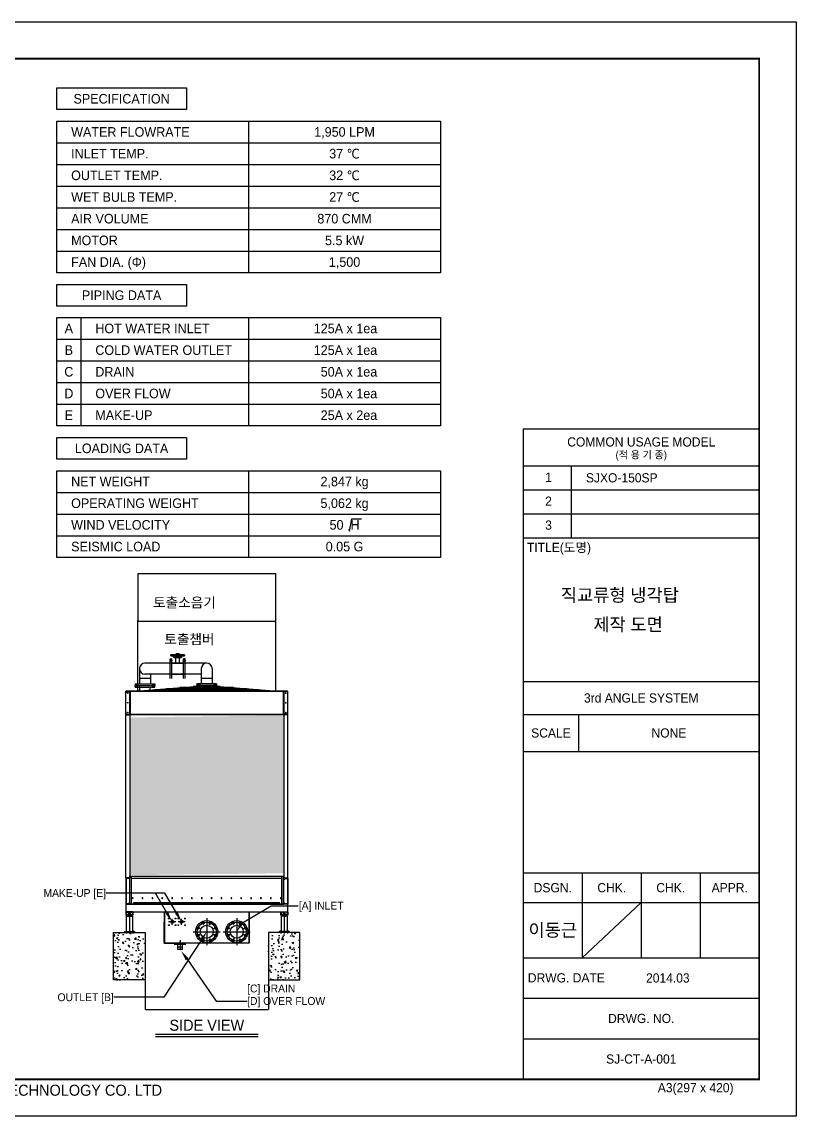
# Model space of a CAD drawing. Header units: millimetres. Extents: x 2760 to 22374, y 2628 to 16497.
# Drawn here: x 12567 to 22374, y 2628 to 16497 of the extents above; entities that cross this region are included whole.
import ezdxf
from ezdxf.enums import TextEntityAlignment as Align

# ---------------------------------------------------------------- set-up
doc = ezdxf.new("R2010")
doc.units = ezdxf.units.MM
for name, pattern in [('CENTER', [65, 60, -2, 1, -2]), ('CENTER2', [1.125, 0.75, -0.125, 0.125, -0.125]), ('HIDDEN', [3, 2, -1])]:
    doc.linetypes.add(name, pattern=pattern)
doc.layers.get('DEFPOINTS').update_dxf_attribs({"color": 140})
for name, color, linetype in [('1', 1, 'Continuous'), ('2.위생-급수', 5, 'Continuous'), ('CENTER', 1, 'CENTER'), ('냉각탑_box', 1, 'Continuous'), ('냉각탑_dim', 1, 'Continuous'), ('냉각탑_form', 1, 'Continuous'), ('냉각탑_text', 3, 'Continuous'), ('숨은선', 5, 'HIDDEN')]:
    doc.layers.add(name, color=color, linetype=linetype)
doc.styles.get("Standard").update_dxf_attribs({"font": 'arial.ttf'})
doc.styles.add('돋움', font='Dotum.ttf', dxfattribs={"width": 0.8})
doc.styles.add('서명', font='')
doc.styles.get('서명').set_extended_font_data('MSugiHeulim')
doc.dimstyles.new('ISO-25', dxfattribs={"dimtxt": 2.5, "dimasz": 2.5, "dimexe": 1.25, "dimexo": 0.625, "dimtad": 1, "dimtxsty": 'Standard', "dimcen": 2.5, "dimadec": 0, "dimazin": 0, "dimtfac": 1, "dimtmove": 0, "dimatfit": 3, "dimfxl": 1, "dimarcsym": 0})
pattern_1 = [(50, (-34607.45, -716.9), (182.18467, -15.9391), [19.05, -209.55]), (355, (-34607.45, -716.9), (-35.2434, 191.05685), [15.24, -167.6406]), (100.45144, (-34592.27, -718.22), (146.94125, 175.11775), [16.19, -178.09024]), (46.1842, (-34607.45, -666.1), (271.079, -42.0423), [28.575, -314.325]), (96.63556, (-34584.86, -669.6), (237.4041, 247.4261), [24.285, -267.1356]), (351.18415, (-34607.45, -666.1), (237.4041, 247.4261), [22.86, -251.4597]), (21, (-34582.05, -678.8), (151.6144, -102.2652), [19.05, -209.55]), (326, (-34582.05, -678.8), (61.802, 184.188), [15.24, -167.64]), (71.45144, (-34569.42, -687.32), (213.4164, 81.92277), [16.19, -178.08994]), (37.5, (-34607.45, -716.894), (3.0886, 84.55504), [0, -165.608, 0, -170.18, 0, -168.275]), (7.5, (-34607.45, -716.89), (66.81966, 100.18057), [0, -97.028, 0, -161.798, 0, -64.135]), (327.5, (-34664.094, -716.894), (135.590595, -5.72874), [0, -63.5, 0, -198.12, 0, -262.89]), (317.5, (-34689.5, -716.89), (148.12918, 25.4265), [0, -82.55, 0, -131.572, 0, -186.69])]

# ---------------------------------------------------------------- blocks, each defined once
blk = doc.blocks.new('냉각탑form')
at = {"layer": 'DEFPOINTS'}
blk.add_lwpolyline([(0, 297.07), (420.1, 297.07), (420.1, 0), (0, 0)], close=True, dxfattribs=at)
at = {"layer": '냉각탑_form'}
for p, q in [((346.08, 186.55), (346.08, 10)), ((346.08, 186.55), (410.1, 186.55)), ((346.08, 186.55), (410.1, 186.55)), ((346.08, 176.54), (410.1, 176.54)), ((359.09, 176.54), (359.09, 157.04)), ((346.08, 170.04), (410.1, 170.04)), ((346.08, 163.54), (410.1, 163.54)), ((346.08, 157.04), (410.1, 157.04)), ((346.08, 157.04), (410.1, 157.04)), ((346.08, 118.03), (410.1, 118.03)), ((346.08, 109.03), (410.1, 109.03)), ((361.09, 109.03), (361.09, 99.02)), ((346.08, 99.02), (410.1, 99.02)), ((346.08, 66.02), (410.1, 66.02)), ((362.09, 66.02), (362.09, 43.01)), ((378.09, 66.02), (378.09, 43.01)), ((394.1, 66.02), (394.1, 43.01)), ((346.08, 58.01), (410.1, 58.01)), ((378.09, 58.01), (362.09, 43.01)), ((346.08, 43.01), (410.1, 43.01)), ((346.08, 32.01), (410.1, 32.01)), ((346.08, 21.01), (410.1, 21.01))]:
    blk.add_line(p, q, dxfattribs=at)
at = {"layer": '냉각탑_form', "const_width": 0.5}
blk.add_lwpolyline([(10, 287.07), (10, 10), (410.1, 10), (410.1, 287.07)], close=True, dxfattribs=at)
at = {"layer": '냉각탑_form', "style": '돋움'}
for s, height, p in [('COMMON USAGE MODEL', 2.5006, (378.09, 183.04)), ('(적 용 기 종)', 2, (378.09, 179.54)), ('3rd ANGLE SYSTEM', 2.5006, (378.09, 113.53)), ('SCALE', 2.501, (353.59, 104.03)), ('DSGN.', 2.501, (354.09, 62.02)), ('CHK.', 2.501, (370.09, 62.02)), ('CHK.', 2.501, (386.09, 62.02)), ('APPR.', 2.501, (402.1, 62.02)), ('DRWG. NO.', 2.501, (378.09, 26.51))]:
    blk.add_text(s, height=height, dxfattribs=at).set_placement(p, align=Align.MIDDLE_CENTER)
for s, height, p in [('1', 2.5, (352.02, 172.2)), ('2', 2.5, (352.02, 165.7)), ('3', 2.5, (352.02, 159.2)), ('TITLE(도명)', 2.501, (347.09, 153.14)), ('DRWG. DATE', 2.501, (347.32, 36.29)), ('A3(297 x 420)', 2.5006, (382.58, 6.47)), ('SUNG JI AIR-CONDITIONING TECHNOLOGY CO. LTD', 3.0007, (149.5, 5.53))]:
    blk.add_text(s, height=height, dxfattribs=at).set_placement(p)
blk = doc.blocks.new('A$C259E073D')
for p, q in [((20, 268), (20, 271)), ((20, 271), (110, 271)), ((110, 268), (20, 268)), ((20, 268), (20, 231)), ((110, 231), (20, 231)), ((26, 268), (26, 236)), ((104, 236), (26, 236)), ((104, 218), (26, 218)), ((26, 218), (26, 23)), ((47, 246), (47, 236)), ((65, 236), (47, 236)), ((47, 228), (47, 218)), ((65, 218), (47, 218)), ((52, 249), (78, 249)), ((73, 236), (52, 236)), ((52, 231), (78, 231)), ((73, 218), (52, 218)), ((56, 246), (56, 236)), ((56, 228), (56, 218)), ((59, 249), (59, 263)), ((59, 249), (59, 263)), ((59, 263), (72, 263)), ((59, 218), (59, 231)), ((59, 231), (59, 218)), ((59, 218), (59, 231)), ((60, 263), (60, 249)), ((65, 236), (82, 236)), ((65, 236), (83, 236)), ((65, 218), (65, 23)), ((65, 218), (82, 218)), ((65, 218), (83, 218)), ((71, 263), (71, 249)), ((71, 218), (71, 231)), ((71, 231), (71, 218)), ((71, 218), (71, 231)), ((72, 249), (72, 263)), ((72, 249), (72, 263)), ((74, 246), (74, 236)), ((74, 228), (74, 218)), ((83, 246), (83, 236)), ((83, 228), (83, 218)), ((104, 268), (104, 236)), ((104, 218), (104, 23)), ((110, 268), (110, 271)), ((110, 268), (110, 231)), ((128, 23), (2, 23)), ((2, 23), (2, 9)), ((128, 9), (2, 9)), ((128, 23), (128, 9))]:
    blk.add_line(p, q)
for centre, radius, start, end in [((52, 245), 4.38, 17.2184, 162.7816), ((52, 227), 4.38, 17.2184, 162.7816), ((65, 234), 15, 90.4828, 127.3884), ((65, 216), 15, 90.4828, 127.3884), ((65, 234), 15, 52.6116, 89.5172), ((65, 216), 15, 52.6116, 89.5172), ((78, 245), 4.38, 17.2184, 162.7816), ((78, 227), 4.38, 17.2184, 162.7816)]:
    blk.add_arc(centre, radius, start, end)
at = {"layer": 'CENTER'}
for p, q in [((65, 279), (65, 0)), ((23, 39), (23, 0)), ((107, 39), (107, 0))]:
    blk.add_line(p, q, dxfattribs=at)
blk = doc.blocks.new('*U69')
blk.add_circle((0, 0), 4.5)
at = {"layer": 'CENTER'}
for p, q in [((7.5, 0), (-7.5, 0)), ((0, -7.5), (0, 7.5))]:
    blk.add_line(p, q, dxfattribs=at)
blk = doc.blocks.new('*U70')
at = {"color": 0, "linetype": 'ByBlock', "lineweight": -2}
for p in [(0, 0), (125, 0), (250, 0), (375, 0), (500, 0), (625, 0), (750, 0), (875, 0), (1000, 0), (1125, 0), (1250, 0), (1375, 0), (1500, 0), (1625, 0), (1750, 0), (1875, 0)]:
    blk.add_blockref('*U69', p, dxfattribs=at)
blk = doc.blocks.new('A$C17D5129A')
for p, q in [((0, 353), (1946, 353)), ((0, 0), (0, 353)), ((20, 0), (20, 353)), ((20, 330), (1926, 330)), ((1926, 0), (1926, 353)), ((1946, 0), (1946, 353)), ((50, 20), (1896, 20)), ((50, 0), (50, 20)), ((1896, 0), (1896, 20)), ((0, 0), (1946, 0))]:
    blk.add_line(p, q)
at = {"layer": '숨은선', "ltscale": 4}
for p, q in [((0, 353), (1946, 353)), ((0, 2), (1946, 2))]:
    blk.add_line(p, q, dxfattribs=at)
at = {"color": 7, "xscale": -1}
blk.add_blockref('*U70', (1910, 75), dxfattribs=at)
blk = doc.blocks.new('A$C2E575AFE')
at = {"color": 7}
for p, q in [((0, 0), (0, 2068)), ((0, 2068), (50, 2068)), ((50, 2068), (50, 0)), ((50, 0), (0, 0))]:
    blk.add_line(p, q, dxfattribs=at)
blk = doc.blocks.new('A$C09BE369D')
for p, q in [((0, 330), (0, 0)), ((0, 330), (50, 330)), ((46, 326), (0, 326)), ((2, 328), (2, 326)), ((48, 328), (2, 328)), ((46, 326), (46, 308)), ((46, 308), (50, 308)), ((48, 328), (48, 310)), ((48, 310), (50, 310)), ((50, 310), (50, 330)), ((50, 22), (50, 308)), ((46, 4), (0, 4)), ((2, 4), (2, 2)), ((2, 2), (48, 2)), ((46, 4), (46, 22)), ((46, 22), (50, 22)), ((48, 2), (48, 20)), ((48, 20), (50, 20)), ((50, 0), (50, 20)), ((0, 0), (50, 0))]:
    blk.add_line(p, q)
at = {"layer": '숨은선', "ltscale": 4}
blk.add_line((2, 326), (2, 4), dxfattribs=at)
blk = doc.blocks.new('A$C3D863C13')
for p, q in [((50, 298), (0, 298)), ((0, 278), (0, 298)), ((2, 278), (0, 278)), ((2, 296), (2, 278)), ((2, 296), (48, 296)), ((4, 294), (4, 276)), ((4, 294), (50, 294)), ((48, 296), (48, 294)), ((50, 298), (50, 0)), ((4, 276), (0, 276)), ((0, 22), (0, 276)), ((4, 22), (0, 22)), ((0, 0), (0, 20)), ((2, 20), (0, 20)), ((2, 2), (2, 20)), ((48, 2), (2, 2)), ((4, 4), (4, 22)), ((4, 4), (50, 4)), ((48, 4), (48, 2)), ((50, 0), (0, 0))]:
    blk.add_line(p, q)
for centre in [(25, 273), (25, 273), (25, 273), (25, 273), (25, 149), (25, 149), (25, 149), (25, 149), (25, 25), (25, 25), (25, 25), (25, 25)]:
    blk.add_circle(centre, 3)
at = {"layer": 'CENTER'}
for p, q in [((25, 268), (25, 278)), ((25, 278), (25, 268)), ((25, 278), (25, 268)), ((25, 278), (25, 268)), ((30, 273), (20, 273)), ((30, 273), (20, 273)), ((30, 273), (20, 273)), ((30, 273), (20, 273)), ((30, 149), (20, 149)), ((30, 149), (20, 149)), ((30, 149), (20, 149)), ((30, 149), (20, 149)), ((25, 144), (25, 154)), ((25, 154), (25, 144)), ((25, 154), (25, 144)), ((25, 154), (25, 144)), ((30, 25), (20, 25)), ((30, 25), (20, 25)), ((30, 25), (20, 25)), ((30, 25), (20, 25)), ((25, 20), (25, 30)), ((25, 30), (25, 20)), ((25, 30), (25, 20)), ((25, 30), (25, 20))]:
    blk.add_line(p, q, dxfattribs=at)
at = {"layer": '숨은선', "ltscale": 4}
blk.add_line((48, 294), (48, 4), dxfattribs=at)
blk = doc.blocks.new('A$C68B2008B')
at = {"color": 7}
for p, q in [((5, 298), (1951, 298)), ((5, 0), (5, 298)), ((1951, 298), (1951, 0)), ((1951, 0), (5, 0))]:
    blk.add_line(p, q, dxfattribs=at)
at = {"layer": 'CENTER'}
for p, q in [((0, 273), (10, 273)), ((0, 149), (10, 149)), ((1946, 273), (1956, 273)), ((1946, 149), (1956, 149)), ((0, 25), (10, 25)), ((1946, 25), (1956, 25))]:
    blk.add_line(p, q, dxfattribs=at)
at = {"layer": '숨은선', "ltscale": 4}
for p, q in [((1951, 296), (5, 296)), ((7, 298), (7, 0)), ((1949, 0), (1949, 298)), ((5, 2), (1951, 2))]:
    blk.add_line(p, q, dxfattribs=at)
blk = doc.blocks.new('A$C036B6841')
at = {"color": 3}
for p, q in [((0, 0), (650, 53)), ((1153, 11), (147, 11)), ((1040, 21), (260, 21)), ((650, 53), (379, 0)), ((910, 32), (390, 32)), ((780, 42), (520, 42)), ((650, 53), (601, 0)), ((650, 53), (1300, 0)), ((650, 53), (699, 0)), ((650, 53), (921, 0))]:
    blk.add_line(p, q, dxfattribs=at)
at = {"layer": 'DEFPOINTS'}
blk.add_line((650, 53), (650, 0), dxfattribs=at)
blk = doc.blocks.new('A$C787E7701')
at = {"color": 7}
for centre, radius in [((171, 171), 140), ((125, 282), 15), ((125, 282), 8.5), ((217, 282), 15), ((217, 282), 8.5), ((60, 217), 15), ((60, 125), 15), ((60, 217), 8.5), ((171, 171), 82.6), ((282, 217), 15), ((282, 125), 15), ((282, 217), 8.5), ((60, 125), 8.5), ((125, 60), 15), ((125, 60), 8.5), ((217, 60), 15), ((217, 60), 8.5), ((282, 125), 8.5)]:
    blk.add_circle(centre, radius, dxfattribs=at)
for centre, start, end in [((125, 282), 273.0288, 221.9712), ((217, 282), 228.0288, 176.9712), ((60, 217), 318.0288, 266.9712), ((282, 217), 183.0288, 131.9712), ((60, 125), 3.0288, 311.9712), ((125, 60), 48.0288, 356.9712), ((217, 60), 93.0288, 41.9712), ((282, 125), 138.0288, 86.9712)]:
    blk.add_arc(centre, 10, start, end, dxfattribs=at)
at = {"layer": '1'}
for p, q in [((135, 257), (115, 306)), ((171, 342), (171, 0)), ((207, 257), (227, 306)), ((0, 171), (342, 171)), ((85, 207), (35, 227)), ((257, 207), (306, 227)), ((85, 135), (35, 115)), ((135, 85), (115, 35)), ((207, 85), (227, 35)), ((257, 135), (306, 115))]:
    blk.add_line(p, q, dxfattribs=at)
blk.add_circle((171, 171), 120, dxfattribs=at)
blk = doc.blocks.new('*D124')
at = {"color": 0, "lineweight": -2, "transparency": 16777216}
for p, q in [((14129, 4353), (14129, 3980)), ((15689, 4353), (15689, 3980))]:
    blk.add_line(p, q, dxfattribs=at)
at = {"color": 0, "linetype": 'ByBlock', "lineweight": -2, "transparency": 16777216}
blk.add_line((14132, 3981), (15687, 3981), dxfattribs=at)
at = {"color": 0, "transparency": 16777216}
for points in [[(14132, 3981), (14132, 3980), (14129, 3981)], [(15687, 3981), (15687, 3980), (15689, 3981)]]:
    blk.add_solid(points, dxfattribs=at)
at = {"layer": 'DEFPOINTS', "color": 0, "transparency": 16777216}
for p in [(14129, 4354), (15689, 4354), (15689, 3981)]:
    blk.add_point(p, dxfattribs=at)
at = {"color": 0, "transparency": 16777216, "insert": (14909, 3983), "char_height": 2.5, "attachment_point": 5}
blk.add_mtext('1560', dxfattribs=at)

msp = doc.modelspace()

# ---------------------------------------------------------------- hatches: boundary and pattern name
h = msp.add_hatch()
h.set_pattern_fill('BOX', color=1, scale=3)
h.set_pattern_definition([(90, (-393544.416, -133172.93), (-76.2, 5e-15), []), (90, (-393525.366, -133172.93), (-76.2, 5e-15), []), (0, (-393544.416, -133172.93), (0, 76.2), [-19.05, 19.05]), (0, (-393544.416, -133153.88), (0, 76.2), [-19.05, 19.05]), (0, (-393544.416, -133134.83), (0, 76.2), [19.05, -19.05]), (0, (-393544.416, -133115.78), (0, 76.2), [19.05, -19.05]), (90, (-393506.316, -133172.93), (-76.2, 5e-15), [19.05, -19.05]), (90, (-393487.266, -133172.93), (-76.2, 5e-15), [19.05, -19.05])])
h.paths.add_polyline_path([(15884.005, 5705.735), (13934.005, 5681.689), (13934.005, 7681.689), (15884.005, 7705.735)])
h = msp.add_hatch()
h.set_pattern_fill('AR-CONC', color=8)
h.set_pattern_definition(pattern_1)
h.paths.add_polyline_path([(14129.005, 4953.685), (13729.005, 4953.685), (13729.005, 4353.689), (14129.005, 4353.689)])
h = msp.add_hatch()
h.set_pattern_fill('AR-CONC', color=8)
h.set_pattern_definition(pattern_1)
h.paths.add_polyline_path([(15689.005, 4353.689), (16089.005, 4353.689), (16089.005, 4953.685), (15689.005, 4953.685)])

# ---------------------------------------------------------------- linework, layer by layer
at = {"color": 2}
for p, q in [((14517.43, 8369.812), (14517.43, 8462.004)), ((14562.903, 8462.004), (14517.43, 8462.004)), ((14517.43, 8369.812), (14517.43, 8462.004)), ((14562.903, 8462.004), (14517.43, 8462.004)), ((14517.43, 8462.004), (14562.903, 8462.004)), ((14517.43, 8369.812), (14517.43, 8462.004)), ((14517.43, 8462.004), (14562.903, 8462.004)), ((14517.43, 8369.812), (14517.43, 8462.004)), ((14562.903, 8369.812), (14562.903, 8462.004)), ((14562.903, 8369.812), (14562.903, 8462.004)), ((14562.903, 8369.812), (14562.903, 8462.004)), ((14562.903, 8369.812), (14562.903, 8462.004))]:
    msp.add_line(p, q, dxfattribs=at)
at = {"color": 7}
for p, q in [((14596.986, 8369.812), (14126.629, 8369.812)), ((14909.005, 8369.812), (14344.305, 8369.812)), ((14612.785, 8369.812), (14467.547, 8369.812)), ((14467.547, 8369.812), (14612.785, 8369.812)), ((14056.729, 8299.912), (14056.729, 8105.689)), ((14596.986, 8230.012), (14126.629, 8230.012)), ((14196.529, 8230.012), (14196.529, 8105.689)), ((14839.105, 8230.012), (14344.305, 8230.012)), ((14612.785, 8230.012), (14467.547, 8230.012)), ((14467.547, 8230.012), (14612.785, 8230.012)), ((14839.105, 8299.912), (14839.105, 8105.689)), ((14978.905, 8299.912), (14978.905, 8105.689)), ((14196.529, 8172.912), (14056.729, 8172.912)), ((14978.905, 8172.912), (14839.105, 8172.912)), ((13934.005, 7715.689), (13934.005, 7565.689)), ((14370.805, 5215.689), (14370.805, 4824.089)), ((14374.005, 5215.689), (14374.005, 4820.889)), ((15444.005, 5215.689), (15444.005, 4820.889)), ((15447.205, 5215.689), (15447.205, 4820.889)), ((14370.805, 4987.689), (14370.805, 5087.689)), ((14370.805, 4820.889), (14370.805, 4987.689)), ((14370.805, 4824.089), (15447.205, 4824.089)), ((14370.805, 4820.889), (14374.005, 4820.889)), ((15447.205, 4820.889), (14370.805, 4820.889)), ((14370.805, 4820.889), (14595.805, 4820.889)), ((14540.555, 4740.125), (14540.555, 4805.578)), ((14601.055, 4740.125), (14601.055, 4802.378))]:
    msp.add_line(p, q, dxfattribs=at)
at = {"color": 5, "linetype": 'CENTER2', "lineweight": 9, "ltscale": 2}
for p, q in [((14436.595, 8404.079), (14477.071, 8404.079)), ((14436.595, 8404.079), (14477.071, 8404.079)), ((14436.595, 8404.079), (14477.071, 8404.079)), ((14436.595, 8404.079), (14477.071, 8404.079)), ((14643.738, 8404.079), (14603.262, 8404.079)), ((14643.738, 8404.079), (14603.262, 8404.079)), ((14643.738, 8404.079), (14603.262, 8404.079)), ((14643.738, 8404.079), (14603.262, 8404.079))]:
    msp.add_line(p, q, dxfattribs=at)
at = {"color": 2, "ltscale": 30}
for p, q in [((14446.119, 8424.912), (14467.547, 8424.912)), ((14446.119, 8424.912), (14467.547, 8424.912)), ((14446.119, 8174.912), (14446.119, 8424.912)), ((14446.119, 8174.912), (14446.119, 8424.912)), ((14446.119, 8424.912), (14467.547, 8424.912)), ((14446.119, 8174.912), (14446.119, 8424.912)), ((14446.119, 8174.912), (14446.119, 8424.912)), ((14446.119, 8424.912), (14467.547, 8424.912)), ((14467.547, 8415.388), (14446.119, 8415.388)), ((14467.547, 8415.388), (14446.119, 8415.388)), ((14467.547, 8415.388), (14446.119, 8415.388)), ((14467.547, 8415.388), (14446.119, 8415.388)), ((14467.547, 8392.769), (14446.119, 8392.769)), ((14467.547, 8392.769), (14446.119, 8392.769)), ((14467.547, 8392.769), (14446.119, 8392.769)), ((14467.547, 8392.769), (14446.119, 8392.769)), ((14467.547, 8174.912), (14467.547, 8424.912)), ((14467.547, 8174.912), (14467.547, 8424.912)), ((14634.214, 8424.912), (14612.785, 8424.912)), ((14634.214, 8424.912), (14612.785, 8424.912)), ((14612.785, 8174.912), (14612.785, 8424.912)), ((14634.214, 8424.912), (14612.785, 8424.912)), ((14612.785, 8174.912), (14612.785, 8424.912)), ((14634.214, 8424.912), (14612.785, 8424.912)), ((14612.785, 8415.388), (14634.214, 8415.388)), ((14612.785, 8415.388), (14634.214, 8415.388)), ((14612.785, 8415.388), (14634.214, 8415.388)), ((14612.785, 8415.388), (14634.214, 8415.388)), ((14612.785, 8392.769), (14634.214, 8392.769)), ((14612.785, 8392.769), (14634.214, 8392.769)), ((14612.785, 8392.769), (14634.214, 8392.769)), ((14612.785, 8392.769), (14634.214, 8392.769)), ((14634.214, 8174.912), (14634.214, 8424.912)), ((14634.214, 8174.912), (14634.214, 8424.912)), ((14634.214, 8174.912), (14634.214, 8424.912)), ((14634.214, 8174.912), (14634.214, 8424.912))]:
    msp.add_line(p, q, dxfattribs=at)
at = {"ltscale": 0.5}
for p, q in [((14001.629, 8105.689), (14251.629, 8105.689)), ((14001.629, 8105.689), (14001.629, 8085.689)), ((14001.629, 8085.689), (14251.629, 8085.689)), ((14001.629, 8065.689), (14001.629, 8085.689)), ((14001.629, 8085.689), (14251.629, 8085.689)), ((14001.629, 8065.689), (14251.629, 8065.689)), ((14010.129, 8105.689), (14010.129, 8085.689)), ((14010.129, 8065.689), (14010.129, 8085.689)), ((14033.129, 8105.689), (14033.129, 8085.689)), ((14033.129, 8065.689), (14033.129, 8085.689)), ((14059.539, 8062.689), (14053.388, 8065.689)), ((14059.539, 8062.689), (14193.719, 8062.689)), ((14059.539, 8009.975), (14059.539, 8062.689)), ((14193.719, 8062.689), (14199.87, 8065.689)), ((14193.719, 8009.975), (14193.719, 8062.689)), ((14220.129, 8105.689), (14220.129, 8085.689)), ((14220.129, 8065.689), (14220.129, 8085.689)), ((14243.129, 8105.689), (14243.129, 8085.689)), ((14243.129, 8065.689), (14243.129, 8085.689)), ((14251.629, 8105.689), (14251.629, 8085.689)), ((14251.629, 8065.689), (14251.629, 8085.689)), ((14784.005, 8105.689), (14784.005, 8085.689)), ((15034.005, 8105.689), (14784.005, 8105.689)), ((14784.005, 8105.689), (14784.005, 8085.689)), ((14784.005, 8065.689), (14784.005, 8085.689)), ((15034.005, 8085.689), (14784.005, 8085.689)), ((14784.005, 8065.689), (14784.005, 8085.689)), ((15034.005, 8085.689), (14784.005, 8085.689)), ((15034.005, 8065.689), (14784.005, 8065.689)), ((14792.505, 8105.689), (14792.505, 8085.689)), ((14792.505, 8105.689), (14792.505, 8085.689)), ((14792.505, 8065.689), (14792.505, 8085.689)), ((14792.505, 8065.689), (14792.505, 8085.689)), ((14815.505, 8105.689), (14815.505, 8085.689)), ((14815.505, 8105.689), (14815.505, 8085.689)), ((14815.505, 8065.689), (14815.505, 8085.689)), ((14815.505, 8065.689), (14815.505, 8085.689)), ((14841.915, 8062.689), (14835.764, 8065.689)), ((14841.915, 8062.689), (14835.764, 8065.689)), ((14841.915, 8062.689), (14835.764, 8065.689)), ((14841.915, 8062.689), (14835.764, 8065.689)), ((14841.915, 8062.689), (14976.095, 8062.689)), ((14841.915, 8062.689), (14976.095, 8062.689)), ((14841.915, 8009.975), (14841.915, 8062.689)), ((14976.095, 8062.689), (14841.915, 8062.689)), ((14976.095, 8062.689), (14841.915, 8062.689)), ((14976.095, 8062.689), (14982.246, 8065.689)), ((14976.095, 8062.689), (14982.246, 8065.689)), ((14976.095, 8062.689), (14982.246, 8065.689)), ((14976.095, 8062.689), (14982.246, 8065.689)), ((14976.095, 8009.975), (14976.095, 8062.689)), ((15002.505, 8105.689), (15002.505, 8085.689)), ((15002.505, 8105.689), (15002.505, 8085.689)), ((15002.505, 8065.689), (15002.505, 8085.689)), ((15002.505, 8065.689), (15002.505, 8085.689)), ((15025.505, 8105.689), (15025.505, 8085.689)), ((15025.505, 8065.689), (15025.505, 8085.689)), ((15034.005, 8105.689), (15034.005, 8085.689)), ((15034.005, 8065.689), (15034.005, 8085.689))]:
    msp.add_line(p, q, dxfattribs=at)
at = {"color": 1, "linetype": 'CENTER', "ltscale": 100}
for p, q in [((14021.629, 8105.689), (14021.629, 8085.689)), ((14021.629, 8065.689), (14021.629, 8085.689)), ((14231.629, 8105.689), (14231.629, 8085.689)), ((14231.629, 8065.689), (14231.629, 8085.689)), ((14804.005, 8105.689), (14804.005, 8085.689)), ((14804.005, 8105.689), (14804.005, 8085.689)), ((14804.005, 8065.689), (14804.005, 8085.689)), ((14804.005, 8065.689), (14804.005, 8085.689)), ((15014.005, 8105.689), (15014.005, 8085.689)), ((15014.005, 8105.689), (15014.005, 8085.689)), ((15014.005, 8065.689), (15014.005, 8085.689)), ((15014.005, 8065.689), (15014.005, 8085.689))]:
    msp.add_line(p, q, dxfattribs=at)
for p, q in [((14500.805, 4805.578), (14500.805, 4802.378)), ((14640.805, 4805.578), (14500.805, 4805.578)), ((14640.805, 4802.378), (14500.805, 4802.378)), ((14601.055, 4771.049), (14540.555, 4771.049)), ((14601.055, 4740.125), (14540.555, 4740.125)), ((14640.805, 4802.378), (14640.805, 4805.578))]:
    msp.add_line(p, q)
at = {"color": 1}
for p, q in [((14258.385, 3664.886), (15558.385, 3664.886)), ((14258.385, 3634.886), (15558.385, 3634.886))]:
    msp.add_line(p, q, dxfattribs=at)
at = {"color": 2}
for points in [[(14452.823, 8462.004), (14627.51, 8462.004), (14627.51, 8475.078), (14452.823, 8475.078)], [(14627.51, 8462.004), (14452.823, 8462.004), (14452.823, 8475.078), (14627.51, 8475.078)], [(14490.731, 8462.004), (14589.601, 8462.004), (14589.601, 8439.052), (14490.731, 8439.052)], [(14589.601, 8462.004), (14490.731, 8462.004), (14490.731, 8439.052), (14589.601, 8439.052)], [(14560.62, 8475.078), (14519.713, 8475.078), (14519.713, 8486.862), (14560.62, 8486.862)], [(14519.713, 8475.078), (14560.62, 8475.078), (14560.62, 8486.862), (14519.713, 8486.862)]]:
    msp.add_lwpolyline(points, close=True, dxfattribs=at)
at = {"color": 4}
msp.add_lwpolyline([(13884.005, 5315.689), (13884.005, 5215.689), (15934.005, 5215.689), (15934.005, 5315.689)], close=True, dxfattribs=at)
at = {"color": 8}
for points in [[(14129.005, 4353.689), (13729.005, 4353.689), (13729.005, 4953.685), (14129.005, 4953.685)], [(15689.005, 4353.689), (16089.005, 4353.689), (16089.005, 4953.685), (15689.005, 4953.685)]]:
    msp.add_lwpolyline(points, close=True, dxfattribs=at)
for centre, radius in [((14428.805, 5132.889), 4.5), ((14512.805, 5132.889), 4.5), ((14548.805, 5132.889), 4.5), ((14632.805, 5132.889), 4.5), ((14428.805, 5048.889), 4.5), ((14470.805, 5090.889), 19), ((14512.805, 5048.889), 4.5), ((14548.805, 5048.889), 4.5), ((14590.805, 5090.889), 19), ((14632.805, 5048.889), 4.5)]:
    msp.add_circle(centre, radius)
at = {"color": 7}
for centre, start, end in [((14126.629, 8299.912), 90, 270), ((14909.005, 8299.912), 0, 180)]:
    msp.add_arc(centre, 69.9, start, end, dxfattribs=at)
at = {"layer": '2.위생-급수', "color": 4}
msp.add_lwpolyline([(14034.005, 8902.929), (15784.005, 8902.929), (15784.005, 9502.929), (14034.005, 9502.929)], close=True, dxfattribs=at)
msp.add_lwpolyline([(14033.475, 8915.689), (14033.475, 8015.689), (15783.475, 8015.689), (15783.475, 8915.689)], dxfattribs=at)
at = {"layer": 'CENTER'}
for p, q in [((14421.305, 5132.889), (14436.305, 5132.889)), ((14428.805, 5125.389), (14428.805, 5140.389)), ((14505.305, 5132.889), (14520.305, 5132.889)), ((14512.805, 5125.389), (14512.805, 5140.389)), ((14541.305, 5132.889), (14556.305, 5132.889)), ((14548.805, 5125.389), (14548.805, 5140.389)), ((14625.305, 5132.889), (14640.305, 5132.889)), ((14632.805, 5125.389), (14632.805, 5140.389)), ((14421.305, 5048.889), (14436.305, 5048.889)), ((14515.305, 5090.889), (14426.305, 5090.889)), ((14428.805, 5056.389), (14428.805, 5041.389)), ((14470.805, 5052.489), (14470.805, 5129.289)), ((14505.305, 5048.889), (14520.305, 5048.889)), ((14512.805, 5056.389), (14512.805, 5041.389)), ((14541.305, 5048.889), (14556.305, 5048.889)), ((14635.305, 5090.889), (14546.305, 5090.889)), ((14548.805, 5056.389), (14548.805, 5041.389)), ((14590.805, 5052.489), (14590.805, 5129.289)), ((14625.305, 5048.889), (14640.305, 5048.889)), ((14632.805, 5056.389), (14632.805, 5041.389)), ((14570.805, 4858.385), (14570.805, 4725.562)), ((14570.805, 4805.578), (14570.805, 4842.2)), ((14570.805, 4833), (14570.805, 4758.785))]:
    msp.add_line(p, q, dxfattribs=at)
at = {"layer": '냉각탑_box'}
for p, q in [((15439.256, 15239.78), (15439.256, 13315.893)), ((13008.736, 14964.939), (17869.776, 14964.939)), ((13008.736, 14690.098), (17869.776, 14690.098)), ((13008.736, 14415.257), (17869.776, 14415.257)), ((13008.736, 14140.416), (17869.776, 14140.416)), ((13008.736, 13865.575), (17869.776, 13865.575)), ((13008.736, 13590.734), (17869.776, 13590.734)), ((13315.07, 12749.438), (13315.07, 11375.233)), ((15439.256, 12749.438), (15439.256, 11375.233)), ((13008.736, 12474.597), (17869.776, 12474.597)), ((13008.736, 12199.756), (17869.776, 12199.756)), ((13008.736, 11924.915), (17869.776, 11924.915)), ((13008.736, 11650.074), (17869.776, 11650.074)), ((15439.256, 10808.777), (15439.256, 9709.414)), ((13008.736, 10533.936), (17869.776, 10533.936)), ((13008.736, 10259.095), (17869.776, 10259.095)), ((13008.736, 9984.255), (17869.776, 9984.255))]:
    msp.add_line(p, q, dxfattribs=at)
for points in [[(13008.736, 15660.428), (14651.667, 15660.428), (14651.667, 15385.587), (13008.736, 15385.587)], [(13008.736, 15239.78), (17869.776, 15239.78), (17869.776, 13315.893), (13008.736, 13315.893)], [(13008.736, 13170.086), (14651.667, 13170.086), (14651.667, 12895.245), (13008.736, 12895.245)], [(13008.736, 12749.438), (17869.776, 12749.438), (17869.776, 11375.233), (13008.736, 11375.233)], [(13008.736, 11229.426), (14651.667, 11229.426), (14651.667, 10954.585), (13008.736, 10954.585)], [(13008.736, 10808.777), (17869.776, 10808.777), (17869.776, 9709.414), (13008.736, 9709.414)]]:
    msp.add_lwpolyline(points, close=True, dxfattribs=at)
at = {"layer": '냉각탑_dim', "linetype": 'ByBlock', "lineweight": -2}
for p, q in [((14378.918, 5455.746), (13633.082, 5455.746)), ((14523.687, 5204.999), (14378.918, 5455.746)), ((15351.505, 5073.642), (15726.682, 5294.241)), ((15726.682, 5294.241), (16065.062, 5294.241)), ((14840.582, 4860.779), (14365.711, 4134.761)), ((14659.083, 4615.05), (15029.594, 4086.761)), ((14365.711, 4134.761), (13730.9, 4134.761)), ((15029.594, 4086.761), (15420.413, 4086.761))]:
    msp.add_line(p, q, dxfattribs=at)
msp.add_lwpolyline([(14403.687, 5204.999), (14258.918, 5455.746)], dxfattribs=at)
at = {"layer": '냉각탑_dim'}
for points in [[(14385.645, 5194.582), (14466.187, 5096.746), (14421.729, 5215.416)], [(14505.645, 5194.582), (14586.187, 5096.746), (14541.729, 5215.416)], [(15369.547, 5063.225), (15289.005, 4965.389), (15333.463, 5084.059)], [(14823.147, 4872.183), (14909.005, 4965.389), (14858.017, 4849.375)], [(14642.027, 4603.087), (14587.308, 4717.389), (14676.14, 4627.012)]]:
    msp.add_solid(points, dxfattribs=at)
at = {"layer": '냉각탑_text'}
msp.add_lwpolyline([(16703.888, 10068.108), (16718.638, 10044.061), (16745.809, 10199.289), (16867.315, 10199.289)], dxfattribs=at)

# ---------------------------------------------------------------- block references
at = {"xscale": 1.307692307692307, "yscale": 1.307692307692307, "zscale": 1.307692307692307}
msp.add_blockref('A$C036B6841', (14058.475, 8017.689), dxfattribs=at)
at = {"color": 7}
for name, p in [('A$C3D863C13', (13884.005, 7717.689)), ('A$C2E575AFE', (13884.005, 5647.689)), ('A$C09BE369D', (13884.005, 5315.689)), ('A$C17D5129A', (13936.005, 5315.689)), ('A$C787E7701', (14738.091, 4794.475)), ('A$C787E7701', (15118.091, 4794.475))]:
    msp.add_blockref(name, p, dxfattribs=at)
for name, p in [('A$C68B2008B', (13931.005, 7717.689)), ('A$C259E073D', (15824.003, 4944.386))]:
    msp.add_blockref(name, p)
at = {"color": 7, "xscale": -1}
for name, p in [('A$C3D863C13', (15934.005, 7717.689)), ('A$C2E575AFE', (15934.005, 5647.689)), ('A$C09BE369D', (15934.005, 5315.689))]:
    msp.add_blockref(name, p, dxfattribs=at)
at = {"xscale": -1}
msp.add_blockref('A$C259E073D', (13994.008, 4944.386), dxfattribs=at)
at = {"layer": '냉각탑_form', "xscale": 46.6879607252911, "yscale": 46.6879607252911, "zscale": 46.6879607252911}
msp.add_blockref('냉각탑form', (2760.466, 2627.731), dxfattribs=at)

# ---------------------------------------------------------------- texts
at = {"layer": '냉각탑_text'}
for s, height, style, p in [('SPECIFICATION', 121.50608, '돋움', (13830.201, 15523.007)), ('1,950 LPM', 121.5061, '돋움', (16654.516, 15102.359)), ('37 ℃', 121.5061, '돋움', (16654.516, 14827.518)), ('32 ℃', 121.5061, '돋움', (16654.516, 14552.677)), ('27 ℃', 121.5061, '돋움', (16654.516, 14277.836)), ('870 CMM', 121.5061, '돋움', (16654.516, 14002.995)), ('5.5 kW', 121.5061, '돋움', (16654.516, 13728.154)), ('1,500', 121.5061, '돋움', (16654.516, 13453.314)), ('PIPING DATA', 121.50608, '돋움', (13830.201, 13032.665)), ('A', 121.506, '돋움', (13161.903, 12612.017)), ('B', 121.506, '돋움', (13161.903, 12337.176)), ('C', 121.506, '돋움', (13161.903, 12062.335)), ('D', 121.506, '돋움', (13161.903, 11787.494)), ('E', 121.506, '돋움', (13161.903, 11512.653)), ('LOADING DATA', 121.50608, '돋움', (13830.201, 11092.005)), ('2,847 kg', 121.5061, '돋움', (16654.516, 10671.357)), ('5,062 kg', 121.5061, '돋움', (16654.516, 10396.516)), ('50  H', 121.5061, '돋움', (16654.516, 10121.675)), ('0.05 G', 121.5061, '돋움', (16654.516, 9846.834)), ('직교류형 냉각탑', 163.3042, '돋움', (20141.562, 9231.434)), ('제작 도면', 163.3042, '돋움', (20245.897, 8860.419)), ('NONE', 116.6458, '돋움', (20763.079, 7484.467)), ('이동근', 163.3042, '서명', (19292.048, 4986.05)), ('SIDE VIEW', 140, '돋움', (14909.732, 3779.756)), ('SJ-CT-A-001', 116.64584, '돋움', (20412.833, 3351.571))]:
    msp.add_text(s, height=height, dxfattribs=dict(at, style=style)).set_placement(p, align=Align.MIDDLE_CENTER)
at = {"layer": '냉각탑_text', "style": '돋움'}
for s, height, p in [('WATER FLOWRATE', 121.50608, (13190.995, 15102.359)), ('INLET TEMP.', 121.50608, (13190.995, 14827.518)), ('OUTLET TEMP.', 121.50608, (13190.995, 14552.677)), ('WET BULB TEMP.', 121.50608, (13190.995, 14277.836)), ('AIR VOLUME', 121.5061, (13190.995, 14002.995)), ('MOTOR', 121.5061, (13190.995, 13728.154)), ('FAN DIA. (Φ)', 121.50608, (13190.995, 13453.314)), ('HOT WATER INLET', 121.50608, (13497.329, 12612.017)), ('COLD WATER OUTLET', 121.50608, (13497.329, 12337.176)), ('DRAIN', 121.5061, (13497.329, 12062.335)), ('OVER FLOW', 121.5061, (13497.329, 11787.494)), ('MAKE-UP', 121.5061, (13497.329, 11512.653)), ('NET WEIGHT', 121.5061, (13190.995, 10671.357)), ('SJXO-150SP', 116.6458, (19712.178, 10718.399)), ('OPERATING WEIGHT', 121.50608, (13190.995, 10396.516)), ('WIND VELOCITY', 121.50608, (13190.995, 10121.675)), ('SEISMIC LOAD', 121.50608, (13190.995, 9846.834)), ('[A] INLET', 100, (16075.062, 5294.241)), ('2014.03', 116.6458, (20473.731, 4378.958)), ('[C] DRAIN', 100, (15420.413, 4245.489)), ('[D] OVER FLOW', 100, (15420.413, 4086.761))]:
    msp.add_text(s, height=height, dxfattribs=at).set_placement(p, align=Align.MIDDLE_LEFT)
for s, height, p in [('125A x 1ea', 121.5061, (17068.371, 12612.017)), ('125A x 1ea', 121.5061, (17068.371, 12337.176)), ('50A x 1ea', 121.5061, (17068.371, 12062.335)), ('50A x 1ea', 121.5061, (17068.371, 11787.494)), ('25A x 2ea', 121.5061, (17068.23, 11512.653)), ('토출소음기', 126.6921, (15023.951, 9138.206)), ('토출챔버', 126.6921, (15007.48, 8672.413)), ('MAKE-UP [E]', 100, (13633.082, 5455.746)), ('OUTLET [B]', 100, (13730.9, 4134.761))]:
    msp.add_text(s, height=height, dxfattribs=at).set_placement(p, align=Align.MIDDLE_RIGHT)

# ---------------------------------------------------------------- dimensions: what is measured, and where the dimension line sits
dim = msp.add_linear_dim(base=(15689.005, 3980.806), p1=(14129.005, 4353.689), p2=(15689.005, 4353.689), dimstyle='ISO-25', override={"dimarcsym": 1})
dim.commit()
dim.dimension.update_dxf_attribs({"geometry": '*D124', "text_midpoint": (14909.005, 3982.708)})

doc.saveas('drawing.dxf')
